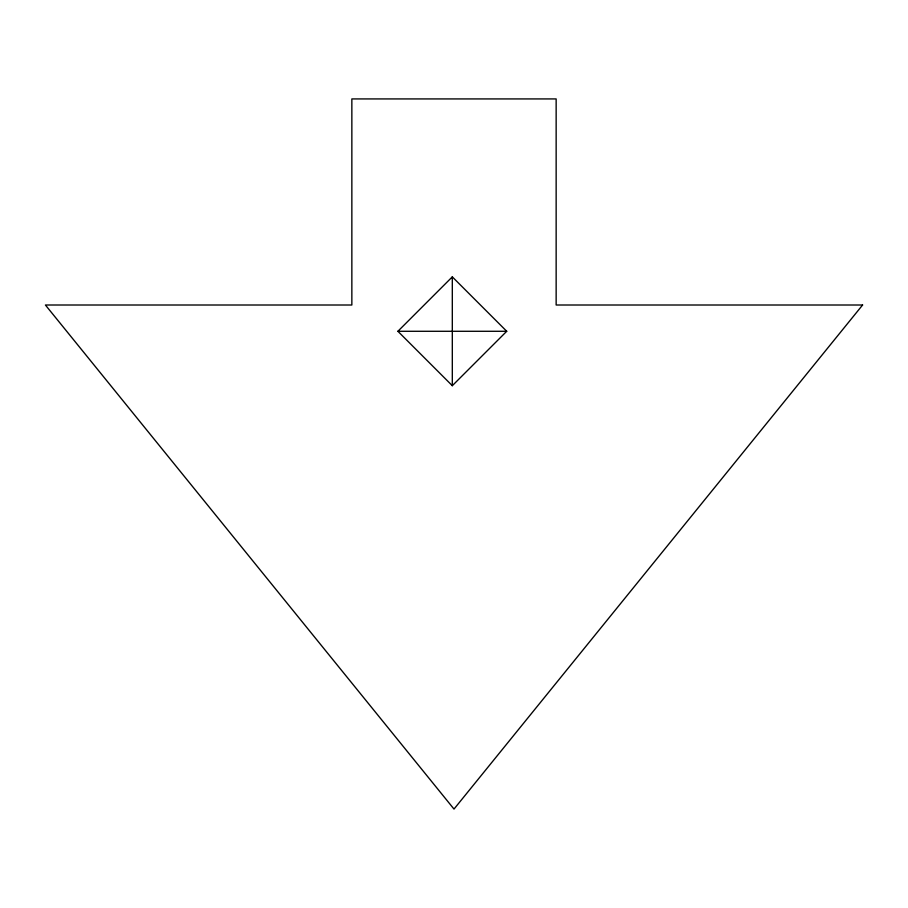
<?xml version="1.0" encoding="UTF-8"?>
<svg xmlns="http://www.w3.org/2000/svg" width="908" height="908" viewBox="0 0 908 908"><rect width="100%" height="100%" fill="white"/><g stroke="black" fill="none" stroke-linecap="round" stroke-linejoin="round"><path stroke-width="1.36" d="M397.897 331.284L452.309 276.861L506.721 331.284L452.309 385.696L397.897 331.284L506.721 331.284M452.309 276.861L452.309 385.696M862.6 305.009L454 809.073L45.4 305.009L351.85 305.009L351.85 98.927L556.15 98.927L556.15 305.009L862.6 305.009"/></g></svg>
